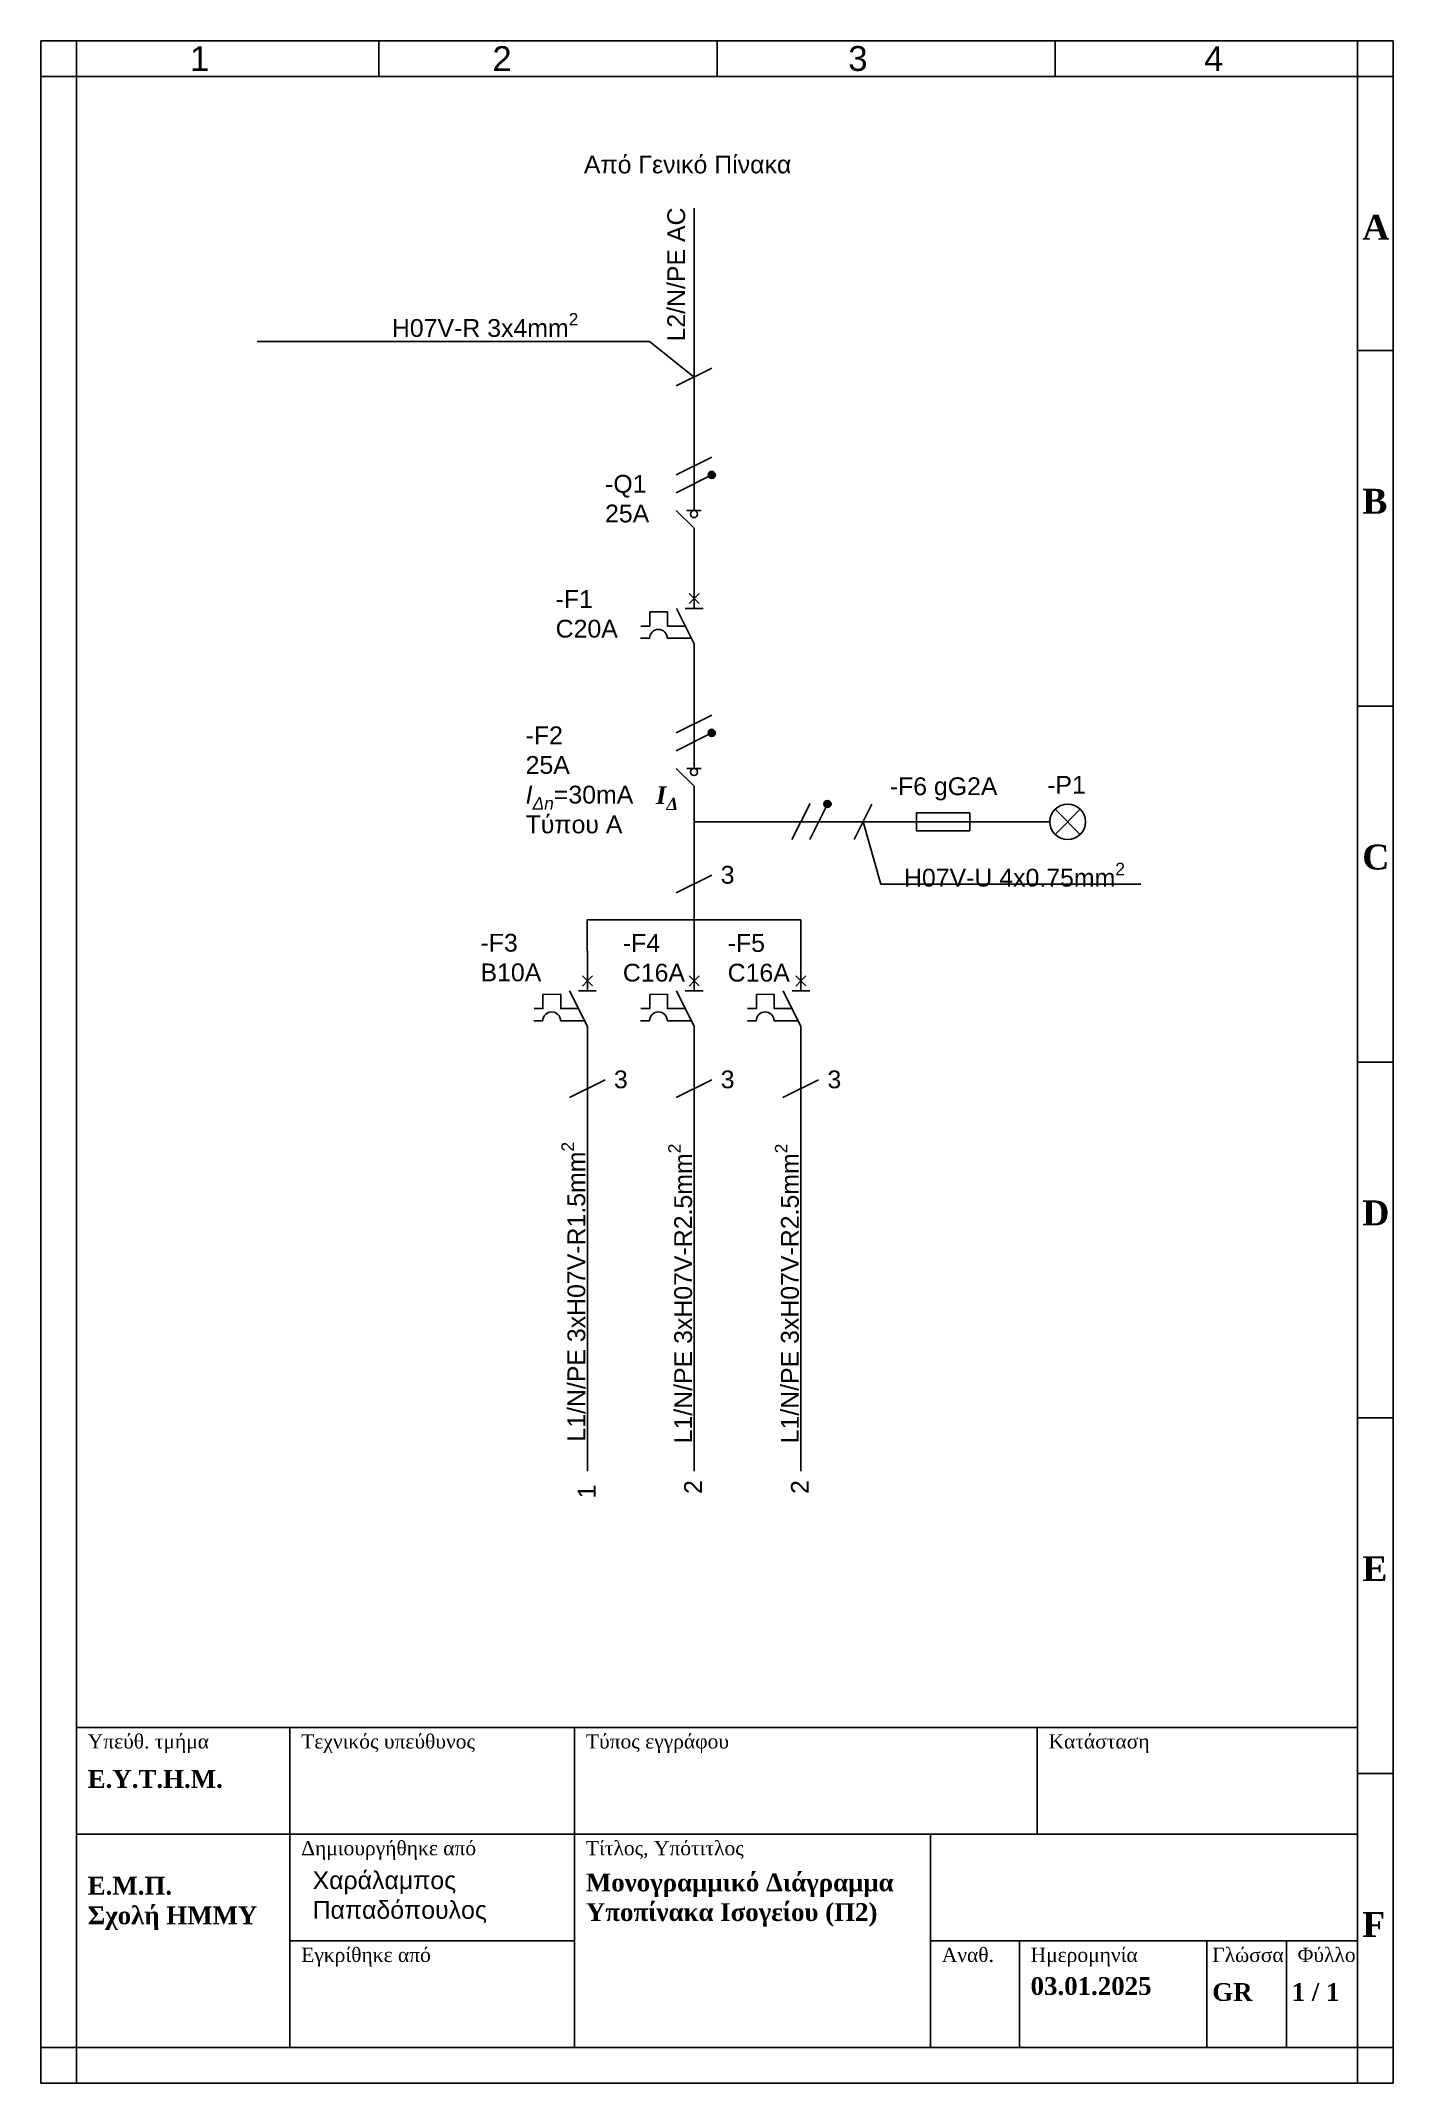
# Paper-space layout 'Μονογραμμικό Π2' of a CAD drawing. Header units: millimetres. Extents: x 15 to 205, y 5 to 292.
import ezdxf
from ezdxf import colors
from ezdxf.entities.mleader import LeaderData, LeaderLine
from ezdxf.math import Vec2, Vec3

# ---------------------------------------------------------------- set-up
doc = ezdxf.new("R2010")
doc.units = ezdxf.units.MM
doc.styles.add('BlockTitle', font='timesbd.ttf', dxfattribs={"height": 2.5})
doc.styles.get("Standard").update_dxf_attribs({"font": 'arial.ttf'})
doc.styles.add('TextBlock', font='timesbd.ttf', dxfattribs={"height": 2.5})
doc.styles.add('TitleBlock', font='times.ttf', dxfattribs={"height": 2})

# ---------------------------------------------------------------- blocks, each defined once
blk = doc.blocks.new('_None')

psp = doc.layouts.new('Μονογραμμικό Π2')

# ---------------------------------------------------------------- hatches: boundary and pattern name
h = psp.add_hatch(color=256)
h.dxf.hatch_style = 1
h.paths.add_polyline_path([(109.77, 231, 1), (108.77, 231, 1)])
h = psp.add_hatch(color=256)
h.dxf.hatch_style = 1
h.paths.add_polyline_path([(109.77, 194.75, 1), (108.77, 194.75, 1)])
h = psp.add_hatch(color=256)
h.dxf.hatch_style = 1
h.paths.add_polyline_path([(126.02, 184.75, 1), (125.02, 184.75, 1)])

# ---------------------------------------------------------------- linework, layer by layer
for p, q in [((15, 292), (15, 5)), ((20, 55), (20, 292)), ((106.77, 251), (106.77, 268.5)), ((106.77, 251), (106.77, 246)), ((104.27, 243.5), (109.27, 246)), ((106.77, 246), (106.77, 238.5)), ((106.77, 233.5), (106.77, 238.5)), ((104.27, 231), (109.27, 233.5)), ((106.77, 233.5), (106.77, 228.5)), ((104.27, 228.5), (109.27, 231)), ((106.77, 228.5), (106.77, 226)), ((106.77, 223.5), (104.27, 225.98)), ((105.77, 226), (107.77, 226.01)), ((106.77, 223.5), (106.77, 218.5)), ((106.77, 217.25), (106.77, 218.5)), ((106.79, 217.25), (106.79, 212.25)), ((106.79, 213.64), (106.08, 214.34)), ((106.79, 213.64), (106.09, 212.93)), ((106.79, 213.64), (107.49, 214.35)), ((106.79, 213.64), (107.5, 212.94)), ((100.54, 211.75), (103.04, 211.76)), ((106.79, 207.25), (104.29, 212.25)), ((104.29, 209.75), (105.54, 209.75)), ((106.79, 212.25), (105.54, 212.25)), ((106.79, 212.25), (108.04, 212.25)), ((104.27, 208.04), (106.39, 208.04)), ((106.79, 207.25), (106.79, 202.25)), ((106.77, 197.25), (106.77, 202.25)), ((104.27, 194.75), (109.27, 197.25)), ((106.77, 197.25), (106.77, 192.25)), ((104.27, 192.25), (109.27, 194.75)), ((106.77, 187.25), (104.27, 189.73)), ((105.77, 189.75), (107.77, 189.76)), ((106.77, 192.25), (106.77, 189.75)), ((106.77, 187.25), (106.77, 182.25)), ((123.02, 184.75), (120.52, 179.75)), ((125.52, 184.75), (123.02, 179.75)), ((129.27, 179.75), (131.77, 184.75)), ((161.04, 180.49), (157.5, 184.02)), ((161.04, 184.02), (157.5, 180.49)), ((106.77, 182.25), (115.52, 182.25)), ((106.77, 182.25), (106.77, 173.5)), ((120.52, 182.25), (115.52, 182.25)), ((120.52, 182.25), (125.52, 182.25)), ((125.52, 182.25), (128.02, 182.25)), ((128.02, 182.25), (133.02, 182.25)), ((150.52, 182.25), (133.02, 182.25)), ((150.52, 182.25), (156.77, 182.25)), ((104.27, 172.25), (109.27, 174.75)), ((106.77, 173.5), (106.77, 168.5)), ((99.27, 168.5), (91.77, 168.5)), ((91.77, 168.5), (91.77, 164.75)), ((99.27, 168.5), (106.77, 168.5)), ((106.77, 168.5), (106.77, 164.75)), ((106.77, 168.5), (121.77, 168.5)), ((121.77, 168.5), (121.77, 164.75)), ((91.79, 163.5), (91.77, 164.75)), ((106.79, 163.5), (106.77, 164.75)), ((121.79, 163.5), (121.77, 164.75)), ((91.79, 163.5), (91.79, 158.5)), ((106.79, 163.5), (106.79, 158.5)), ((121.79, 163.5), (121.79, 158.5)), ((85.54, 158), (88.04, 158.01)), ((91.79, 153.5), (89.29, 158.5)), ((91.79, 158.5), (90.54, 158.5)), ((91.79, 159.89), (91.08, 160.59)), ((91.79, 159.89), (91.09, 159.18)), ((91.79, 159.89), (92.49, 160.6)), ((91.79, 159.89), (92.5, 159.19)), ((91.79, 158.5), (93.04, 158.5)), ((100.54, 158), (103.04, 158.01)), ((106.79, 153.5), (104.29, 158.5)), ((106.79, 158.5), (105.54, 158.5)), ((106.79, 159.89), (106.08, 160.59)), ((106.79, 159.89), (106.09, 159.18)), ((106.79, 159.89), (107.49, 160.6)), ((106.79, 159.89), (107.5, 159.19)), ((106.79, 158.5), (108.04, 158.5)), ((115.54, 158), (118.04, 158.01)), ((121.79, 153.5), (119.29, 158.5)), ((121.79, 158.5), (120.54, 158.5)), ((121.79, 159.89), (121.08, 160.59)), ((121.79, 159.89), (121.09, 159.18)), ((121.79, 159.89), (122.49, 160.6)), ((121.79, 159.89), (122.5, 159.19)), ((121.79, 158.5), (123.04, 158.5)), ((89.29, 156), (90.54, 156)), ((104.29, 156), (105.54, 156)), ((119.29, 156), (120.54, 156)), ((89.27, 154.29), (91.39, 154.29)), ((91.79, 153.5), (91.79, 148.5)), ((104.27, 154.29), (106.39, 154.29)), ((106.79, 153.5), (106.79, 148.5)), ((119.27, 154.29), (121.39, 154.29)), ((121.79, 153.5), (121.79, 148.5)), ((91.79, 148.5), (91.79, 132.25)), ((106.79, 148.5), (106.79, 132.25)), ((121.79, 148.5), (121.79, 132.25)), ((89.27, 143.5), (94.27, 146)), ((104.27, 143.5), (109.27, 146)), ((119.27, 143.5), (124.27, 146)), ((91.79, 132.25), (91.79, 93.5)), ((106.79, 132.25), (106.79, 94.75)), ((121.79, 132.25), (121.79, 94.75)), ((106.79, 94.75), (106.79, 91)), ((121.79, 94.75), (121.79, 91)), ((91.79, 93.5), (91.79, 91))]:
    psp.add_line(p, q)
at = {"linetype": 'Continuous'}
for p, q in [((62.5, 287), (62.5, 292)), ((110, 287), (110, 292)), ((157.5, 287), (157.5, 292)), ((200, 5), (200, 292)), ((205, 287), (15, 287)), ((200, 248.5), (205, 248.5)), ((200, 198.5), (205, 198.5)), ((200, 148.5), (205, 148.5)), ((200, 98.5), (205, 98.5)), ((20, 5), (20, 55)), ((20, 55), (200, 55)), ((50, 10), (50, 55)), ((90, 10), (90, 55)), ((155, 40), (155, 55)), ((200, 48.5), (205, 48.5)), ((20, 40), (200, 40)), ((140, 10), (140, 40)), ((50, 25), (90, 25)), ((140, 25), (200, 25)), ((152.48, 10), (152.48, 25)), ((178.84, 10), (178.84, 25)), ((190, 10), (190, 25)), ((15, 10), (205, 10))]:
    psp.add_line(p, q, dxfattribs=at)
psp.add_lwpolyline([(15, 5), (205, 5), (205, 292), (15, 292)], dxfattribs=at)
for points in [[(100.54, 211.75), (100.54, 209.75), (99.29, 209.75)], [(104.29, 209.75), (103.04, 209.75), (103.04, 211.76)], [(85.54, 158), (85.54, 156), (84.29, 156)], [(89.29, 156), (88.04, 156), (88.04, 158.01)], [(100.54, 158), (100.54, 156), (99.29, 156)], [(104.29, 156), (103.04, 156), (103.04, 158.01)], [(115.54, 158), (115.54, 156), (114.29, 156)], [(119.29, 156), (118.04, 156), (118.04, 158.01)]]:
    psp.add_lwpolyline(points)
for points in [[(99.27, 208.04), (100.52, 208.04, -1), (103.02, 208.04), (104.27, 208.04)], [(84.27, 154.29), (85.52, 154.29, -1), (88.02, 154.29), (89.27, 154.29)], [(99.27, 154.29), (100.52, 154.29, -1), (103.02, 154.29), (104.27, 154.29)], [(114.27, 154.29), (115.52, 154.29, -1), (118.02, 154.29), (119.27, 154.29)]]:
    psp.add_lwpolyline(points, format="xyb")
psp.add_lwpolyline([(145.52, 181), (138.02, 181), (138.02, 183.5), (145.52, 183.5)], close=True)
for centre, radius in [((109.27, 231), 0.5), ((106.77, 225.5), 0.5), ((109.27, 194.75), 0.5), ((106.77, 189.25), 0.5), ((125.52, 184.75), 0.5), ((159.27, 182.25), 2.5)]:
    psp.add_circle(centre, radius)
for p in [(109.27, 231), (109.27, 231), (109.27, 194.75), (109.27, 194.75), (123.02, 184.75), (123.02, 184.75)]:
    psp.add_point(p)

# ---------------------------------------------------------------- texts
at = {"linetype": 'Continuous', "char_height": 3.5, "attachment_point": 5}
for s, insert in [('1', (37.3, 289.5)), ('2', (79.8, 289.5)), ('3', (129.8, 289.5)), ('4', (179.8, 289.5))]:
    psp.add_mtext_dynamic_manual_height_columns(s, width=50, gutter_width=12.5, heights=[0], dxfattribs=dict(at, insert=insert))
at = {"char_height": 2.5, "attachment_point": 1}
for s, width, insert in [('{\\fArial|b0|i0|c161|p34;Από Γενικό Πίνακα}', 31.25, (91.3, 275.88)), ('-Q1\\P25A', 7.5, (94.27, 231)), ('-F1\\PC20A', 13.75, (87.33, 214.81)), ('\\A1;-F2\\P25A\\P{\\fArial|b0|i1|c161|p34;Ι\\H0.7x;\\S^ Δn;}=30mA\\P{\\fArial|b0|i0|c161|p34;Τύπου Α}', 13.75, (83.11, 195.66)), ('-F6 gG2A', 17.5, (134.27, 188.5)), ('-P1', 7.5, (156.38, 188.7)), ('3', 3.75, (110.52, 176.06)), ('-F3\\PB10A', 8.4799, (76.77, 166.51)), ('-F4\\PC16A', 8.4799, (96.77, 166.47)), ('-F5\\PC16A', 8.4799, (111.5, 166.47)), ('3', 3.75, (95.52, 147.31)), ('3', 3.75, (110.52, 147.31)), ('3', 3.75, (125.52, 147.31))]:
    psp.add_mtext_dynamic_manual_height_columns(s, width=width, gutter_width=12.5, heights=[0], dxfattribs=dict(at, insert=insert))
at = {"char_height": 2.5, "attachment_point": 1, "rotation": 90}
for s, insert in [('L2/N/PE AC', (103.02, 249.75)), ('\\A1;L1/N/PE 3xH07V-R1.5mm{\\H0.7x;\\S2^ ;}', (88.14, 95.16)), ('\\A1;L1/N/PE 3xH07V-R2.5mm{\\H0.7x;\\S2^ ;}', (103.14, 94.91)), ('\\A1;L1/N/PE 3xH07V-R2.5mm{\\H0.7x;\\S2^ ;}', (118.14, 94.91))]:
    psp.add_mtext_dynamic_manual_height_columns(s, width=67.5, gutter_width=12.5, heights=[0], dxfattribs=dict(at, insert=insert))
at = {"linetype": 'Continuous', "attachment_point": 1}
for s, width, gutter_width, insert, char_height, style in [('Α', 5, 12.5, (200.66, 267.55), 3.5, 'TextBlock'), ('B', 5, 12.5, (200.66, 229.05), 3.5, 'TextBlock'), ('C', 5, 12.5, (200.66, 179.05), 3.5, 'TextBlock'), ('D', 5, 12.5, (200.66, 129.05), 3.5, 'TextBlock'), ('E', 5, 12.5, (200.66, 79.05), 3.5, 'TextBlock'), ('Υπεύθ. τμήμα', 27.6031, 10, (21.58, 54.03), 2, 'TitleBlock'), ('Τεχνικός υπεύθυνος', 27.6031, 10, (51.58, 54.03), 2, 'TitleBlock'), ('Τύπος εγγράφου', 27.6031, 10, (91.58, 54.03), 2, 'TitleBlock'), ('Κατάσταση', 27.6031, 10, (156.58, 54.03), 2, 'TitleBlock'), ('Ε.Υ.Τ.Η.Μ.', 19.7949, 12.5, (21.58, 49), 2.5, 'TextBlock'), ('Δημιουργήθηκε από', 27.6031, 10, (51.58, 39.03), 2, 'TitleBlock'), ('Τίτλος, Υπότιτλος ', 27.6031, 10, (91.58, 39.03), 2, 'TitleBlock'), ('Ε.Μ.Π.\\PΣχολή ΗΜΜΥ', 25.8676, 12.5, (21.58, 34), 2.5, 'TextBlock'), ('F', 5, 12.5, (200.66, 29.05), 3.5, 'TextBlock'), ('Εγκρίθηκε από', 27.6031, 10, (51.58, 24.03), 2, 'TitleBlock'), ('Αναθ.', 27.6031, 10, (141.58, 24.03), 2, 'TitleBlock'), ('Ημερομηνία', 27.6031, 10, (154.06, 24.03), 2, 'TitleBlock'), ('Γλώσσα', 27.6031, 10, (179.58, 24.03), 2, 'TitleBlock'), ('Φύλλο', 27.6031, 10, (191.58, 24.03), 2, 'TitleBlock'), ('GR', 10.4238, 12.5, (179.58, 19.06), 2.5, 'TextBlock'), ('1 / 1', 10.4238, 12.5, (190.74, 19.06), 2.5, 'TextBlock')]:
    psp.add_mtext_dynamic_manual_height_columns(s, width=width, gutter_width=gutter_width, heights=[0], dxfattribs=dict(at, insert=insert, char_height=char_height, style=style))
at = {"insert": (101.42, 187.25), "char_height": 2.5, "width": 6.2507, "attachment_point": 1, "style": 'BlockTitle'}
psp.add_mtext('\\A1;{\\fTimes New Roman|b1|i1|c161|p18;Ι\\H0.7x;\\S^ Δ;}', dxfattribs=at)
at = {"char_height": 2.5, "width": 5, "attachment_point": 1, "rotation": 90}
for s, insert in [('2', (105.39, 87.8)), ('2', (120.39, 87.8)), ('1', (90.44, 87.17))]:
    psp.add_mtext(s, dxfattribs=dict(at, insert=insert))
at = {"color": 240, "true_color": 0xed1f24, "insert": (53.18, 34.77), "char_height": 2.5, "attachment_point": 1}
psp.add_mtext_dynamic_manual_height_columns('{\\fArial|b0|i0|c161|p34;\\C256;Χαράλαμπος\\PΠαπαδόπουλος}', width=34.8676, gutter_width=12.5, heights=[0], dxfattribs=at)
at = {"linetype": 'Continuous', "char_height": 2.5, "attachment_point": 1, "style": 'TextBlock'}
for s, insert in [('{\\fTimes New Roman|b1|i0|c161|p18;Μονογραμμικό Διάγραμμα\\PΥποπίνακα Ισογείου (Π2)}', (91.58, 34.46)), ('03.01.2025', (154.06, 19.9))]:
    psp.add_mtext(s, dxfattribs=dict(at, insert=insert))

# ---------------------------------------------------------------- leaders
ml = psp.add_multileader_mtext('Standard')
ml.set_content('\\A1;{\\H0.625x;H07V-R 3x\\fArial|b0|i0|c161|p34;4\\fArial|b0|i0|c0|p34;mm\\H0.7x;\\S2^ ;}\\P ', color=256)
ml.set_leader_properties()
ml.set_arrow_properties(name='NONE')
ml.build(insert=Vec2(0, 0))
ml.multileader.update_dxf_attribs({"text_left_attachment_type": 6, "text_right_attachment_type": 6})
ctx = ml.context
ctx.base_point, ctx.plane_origin = Vec3(62.8, 249.75), Vec3(106.77, 244.75)
ctx.left_attachment, ctx.right_attachment, ctx.text_align_type = 6, 6, 2
notes = []
notes.append((ctx, [(0, (1, 1, 0), (100.52, 249.75), (-1, 0), 8, [(0, [(106.77, 244.75)], 0, [])])]))
ctx.mtext.insert, ctx.mtext.width, ctx.mtext.alignment, ctx.mtext.flow_direction = Vec3(90.52, 253.75), 45.6064, 3, 5
ml = psp.add_multileader_mtext('Standard')
ml.set_content('\\A1;H07V-U 4x0.75mm{\\H0.7x;\\S2^ ;}', color=256)
ml.set_leader_properties()
ml.set_arrow_properties(name='NONE')
ml.build(insert=Vec2(0, 0))
ml.multileader.update_dxf_attribs({"text_left_attachment_type": 6, "text_right_attachment_type": 6})
ctx = ml.context
ctx.base_point, ctx.char_height, ctx.plane_origin = Vec3(134.27, 173.5), 2.5, Vec3(130.52, 182.25)
ctx.left_attachment, ctx.right_attachment = 6, 6
notes.append((ctx, [(0, (1, 1, 0), (133.02, 173.5), (1, 0), 1.25, [(0, [(130.52, 182.25)], 0, [])])]))
ctx.mtext.insert, ctx.mtext.width, ctx.mtext.flow_direction = Vec3(136.27, 176.5), 33.4889, 5
for ctx, leaders in notes:
    for number, flags, end, landing, length, lines in leaders:
        leader = LeaderData()
        leader.index, (leader.has_last_leader_line, leader.has_dogleg_vector, leader.attachment_direction) = number, flags
        leader.last_leader_point, leader.dogleg_vector, leader.dogleg_length = Vec3(end), Vec3(landing), length
        for number, points, colour, breaks in lines:
            line = LeaderLine()
            line.index, line.vertices, line.color, line.breaks = number, Vec3.list(points), colors.encode_raw_color(colour), breaks
            leader.lines.append(line)
        ctx.leaders.append(leader)

doc.saveas('drawing.dxf')
